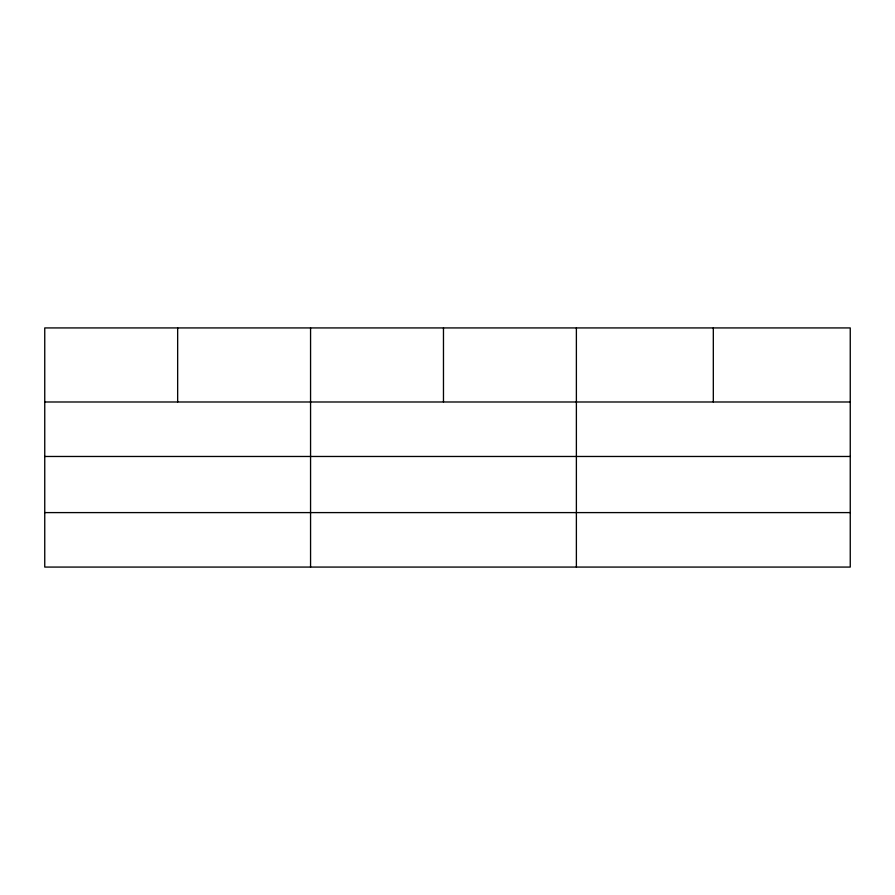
<?xml version="1.0" encoding="UTF-8"?>
<svg xmlns="http://www.w3.org/2000/svg" width="895" height="895" viewBox="0 0 895 895"><rect width="100%" height="100%" fill="white"/><g stroke="black" fill="none" stroke-linecap="round" stroke-linejoin="round"><path stroke-width="1.34" d="M850.25 456.472L850.25 327.928L44.75 327.928L44.75 567.072L850.25 567.072L850.25 456.472L44.75 456.472M44.75 401.989L850.25 401.989M44.75 512.6L850.25 512.6M713.315 327.928L713.315 401.989M576.38 327.928L576.38 567.072M443.472 327.928L443.472 401.989M310.565 327.928L310.565 567.072M177.657 327.928L177.657 401.989"/></g></svg>
